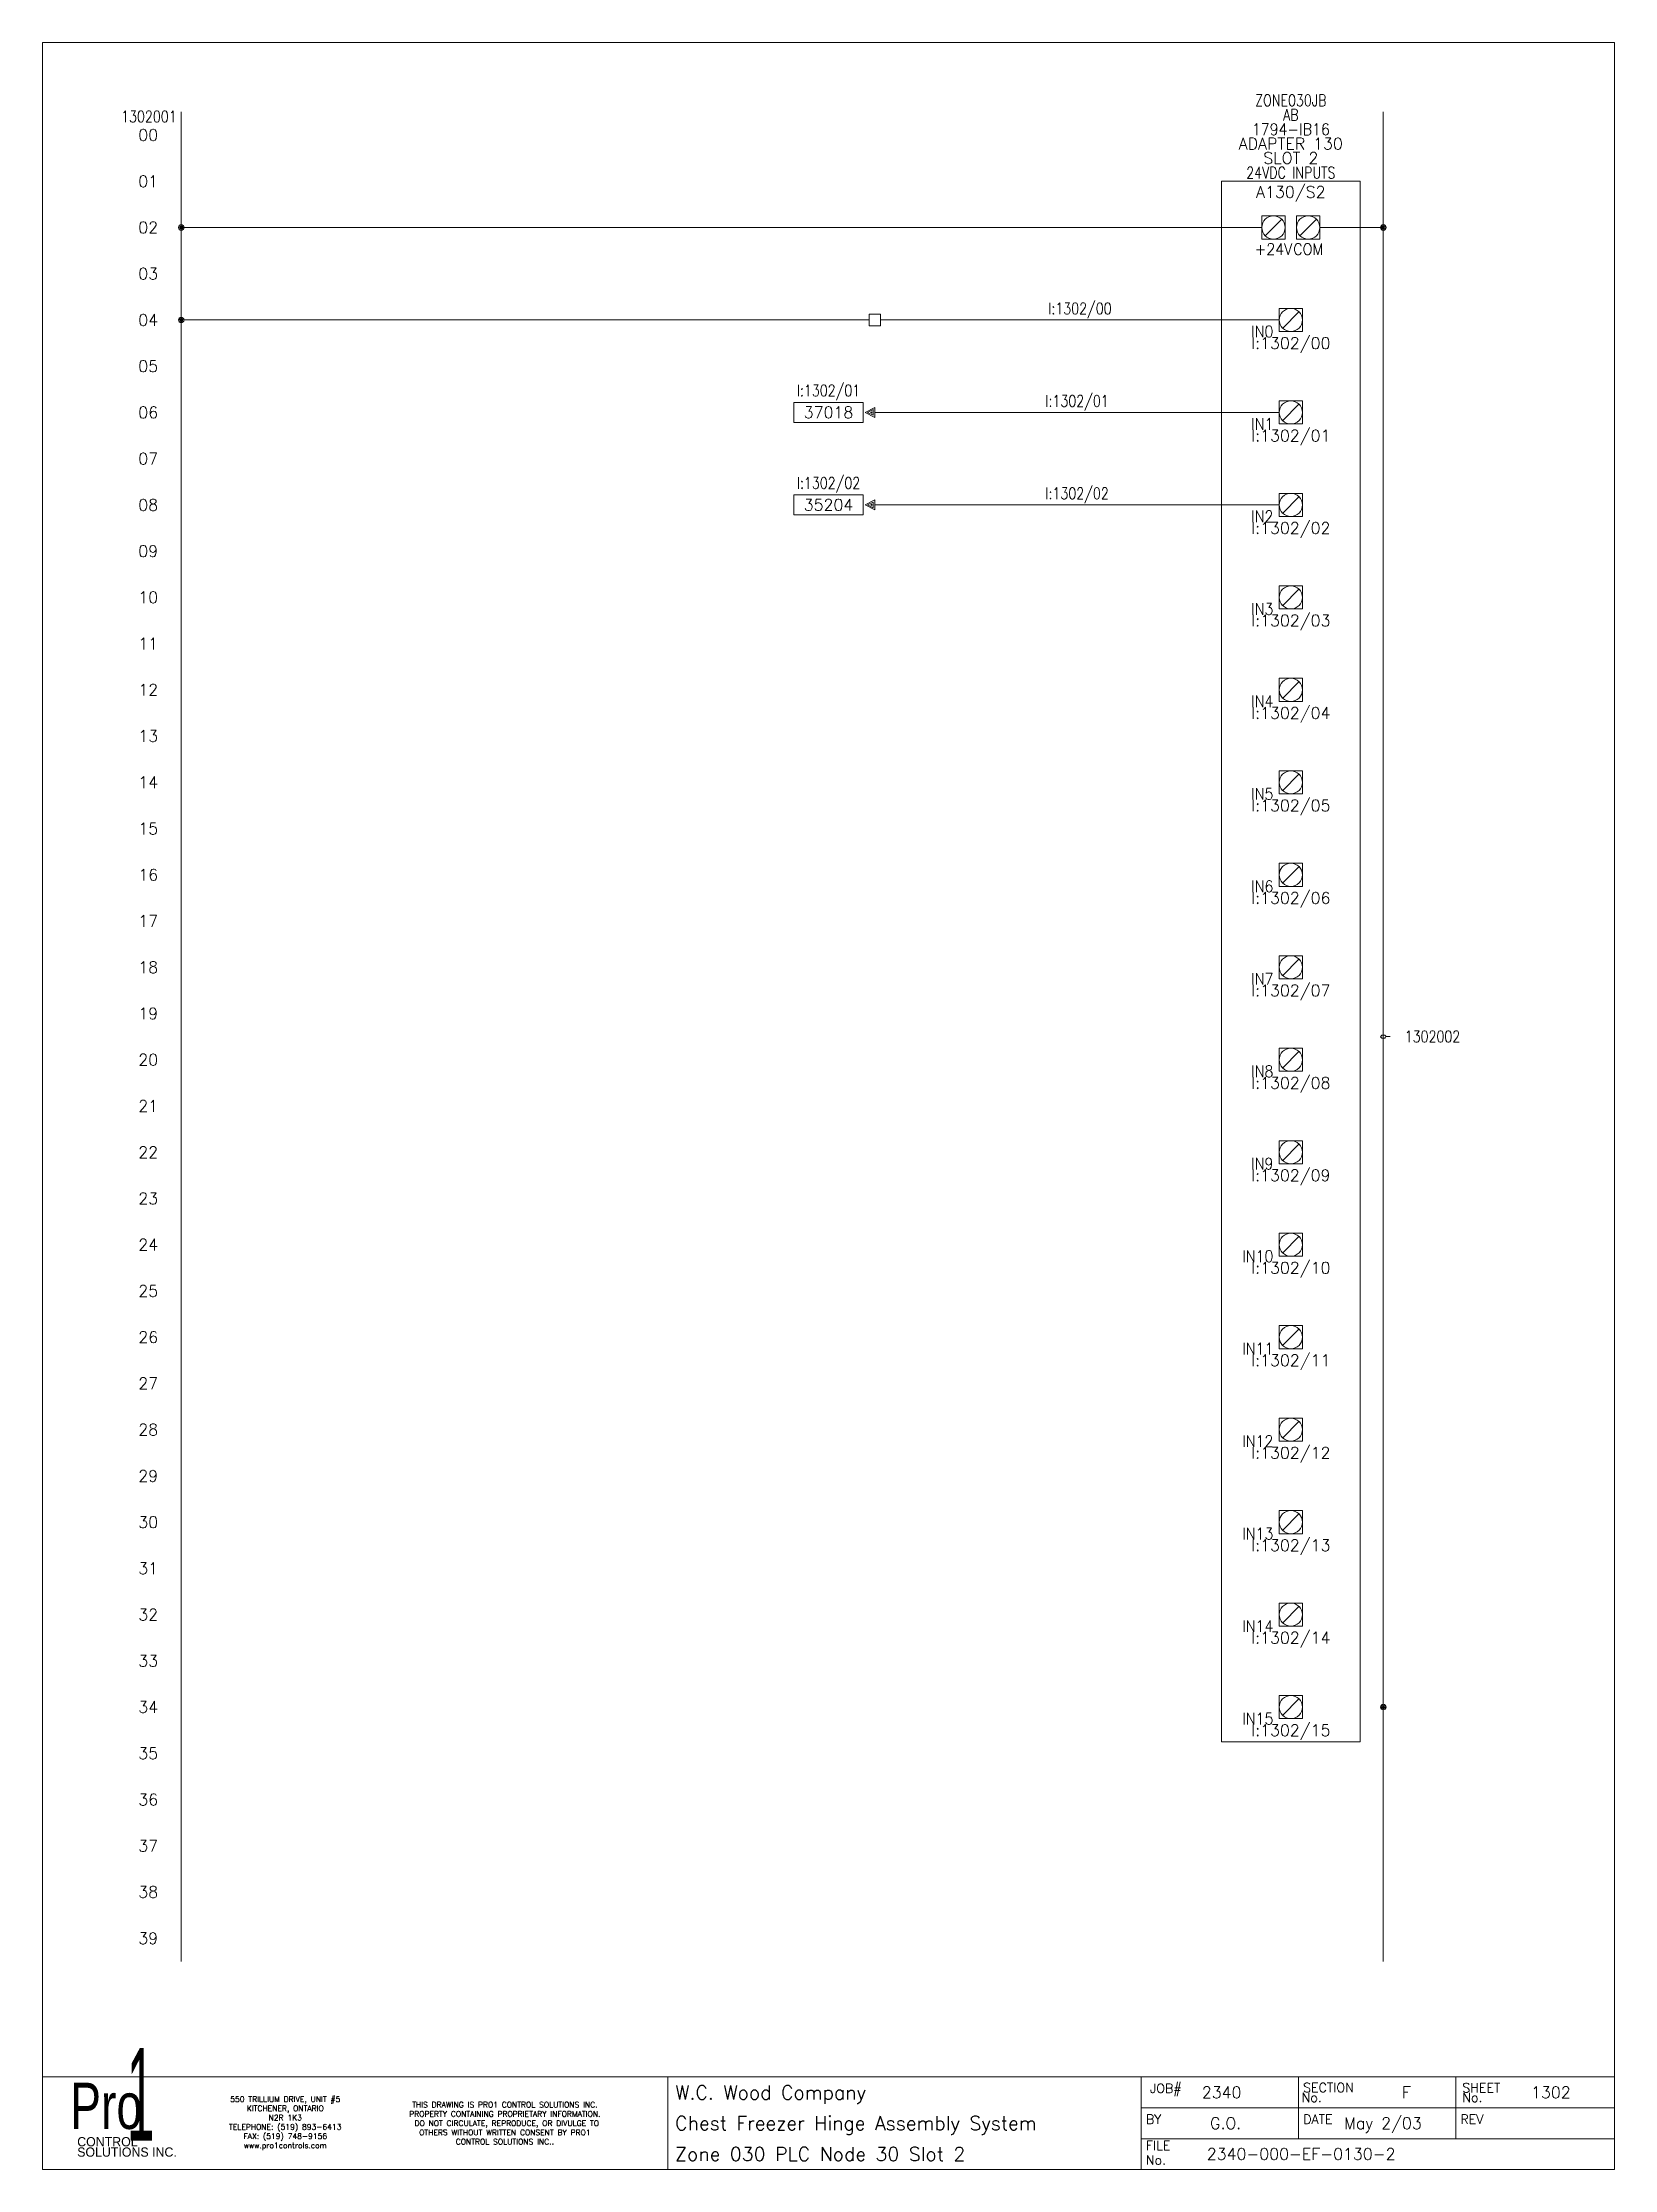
# Model space of a CAD drawing. Header units: inches. Extents: x 0 to 17, y 0 to 23.
import ezdxf
from ezdxf.enums import TextEntityAlignment as Align

# ---------------------------------------------------------------- set-up
doc = ezdxf.new("R2010")
doc.units = ezdxf.units.IN
doc.header["$MEASUREMENT"] = 0
doc.layers.get('0').update_dxf_attribs({"lineweight": 5})
for name, color, linetype, lineweight in [('BOARDER', 5, 'Continuous', 5), ('DESC', 1, 'Continuous', 5), ('LOC', 252, 'Continuous', 5), ('MISC', 2, 'Continuous', 5), ('SYMS', 7, 'Continuous', 5), ('TAGS', 2, 'Continuous', 5), ('TERMS', 2, 'Continuous', 5), ('Title_Block_Info', 2, 'Continuous', 5), ('WIREFIXED', 3, 'Continuous', 5), ('WIRENO', 1, 'Continuous', 5), ('WIRES', 7, 'Continuous', 5), ('XREF', 1, 'Continuous', 5)]:
    doc.layers.add(name, color=color, linetype=linetype, lineweight=lineweight)
doc.styles.add('SIVAN', font='sivan.TTF', dxfattribs={"height": 1})
doc.styles.add('STACCO', font='STAC222N.TTF', dxfattribs={"height": 1})
doc.styles.get("Standard").update_dxf_attribs({"font": 'romans.shx'})
doc.styles.add('WD', font='romans.shx')

# ---------------------------------------------------------------- blocks, each defined once
blk = doc.blocks.new('TB_P')
at = {"color": 5}
blk.add_line((6.764, 0), (6.764, 1), dxfattribs=at)
at = {"color": 5, "linetype": 'Continuous'}
blk.add_line((15.283, 1), (15.283, 0.667), dxfattribs=at)
blk.add_lwpolyline([(0, 0), (17, 0), (17, 23), (0, 23)], close=True, dxfattribs=at)
at = {"layer": 'BOARDER', "linetype": 'Continuous'}
for p, q in [((0, 1), (17, 1)), ((0, 1), (0, 0)), ((11.882, 1), (11.882, 0.667)), ((11.882, 1), (11.882, 0)), ((11.882, 1), (11.882, 0)), ((11.882, 1), (11.882, 0)), ((13.583, 1), (13.583, 0.667)), ((11.882, 0.667), (17, 0.667)), ((13.583, 0.667), (13.583, 0.333)), ((15.283, 0.667), (15.283, 0.333)), ((11.882, 0.333), (17, 0.333))]:
    blk.add_line(p, q, dxfattribs=at)
at = {"color": 5, "char_height": 0.06, "attachment_point": 5, "style": 'WD'}
for s, insert, width in [('550 TRILLIUM DRIVE, UNIT #5\\PKITCHENER, ONTARIO\\PN2R 1K3\\PTELEPHONE: (519) 893-6413\\PFAX: (519) 748-9156\\Pwww.pro1controls.com', (2.625, 0.5), 1.804), ('THIS DRAWING IS PRO1 CONTROL SOLUTIONS INC. PROPERTY CONTAINING PROPRIETARY INFORMATION.  DO NOT CIRCULATE, REPRODUCE, OR DIVULGE TO OTHERS WITHOUT WRITTEN CONSENT BY PRO1 CONTROL SOLUTIONS INC..', (5, 0.5), 2.264)]:
    blk.add_mtext(s, dxfattribs=dict(at, insert=insert, width=width))
at = {"color": 2, "linetype": 'Continuous', "style": 'WD', "flags": 1}
for tag, p in [('REV1_NO', (1.734, 3.29)), ('REV1_BY', (7.303, 3.29)), ('REV1_DATE', (9.562, 3.29)), ('REV2_NO', (1.734, 3.04)), ('REV2_BY', (7.303, 3.04)), ('REV2_DATE', (9.562, 3.04)), ('REV3_NO', (1.734, 2.79)), ('REV3_BY', (7.303, 2.79)), ('REV3_DATE', (9.562, 2.79)), ('REV4_NO', (1.734, 2.54)), ('REV4_BY', (7.303, 2.54)), ('REV4_DATE', (9.562, 2.54)), ('REV5_NO', (1.734, 2.29)), ('REV5_BY', (7.303, 2.29)), ('REV5_DATE', (9.562, 2.29)), ('REV6_NO', (1.734, 2.04)), ('REV6_BY', (7.303, 2.04)), ('REV6_DATE', (9.562, 2.04)), ('REV7_NO', (1.734, 1.79)), ('REV7_BY', (7.303, 1.79)), ('REV7_DATE', (9.562, 1.79)), ('REV8_NO', (1.734, 1.54)), ('REV8_BY', (7.303, 1.54)), ('REV8_DATE', (9.562, 1.54)), ('REV9_NO', (1.734, 1.29)), ('REV9_BY', (7.303, 1.29)), ('REV9_DATE', (9.562, 1.29))]:
    blk.add_attdef(tag, text='', height=0.15, dxfattribs=at).set_placement(p, align=Align.MIDDLE_CENTER)
for tag, p in [('REV1_CHANGE', (2.292, 3.29)), ('REV2_CHANGE', (2.292, 3.04)), ('REV3_CHANGE', (2.292, 2.79)), ('REV4_CHANGE', (2.292, 2.54)), ('REV5_CHANGE', (2.292, 2.29)), ('REV6_CHANGE', (2.292, 2.04)), ('REV7_CHANGE', (2.292, 1.79)), ('REV8_CHANGE', (2.292, 1.54)), ('REV9_CHANGE', (2.292, 1.29))]:
    blk.add_attdef(tag, text='', height=0.15, dxfattribs=at).set_placement(p, align=Align.MIDDLE_LEFT)
at = {"layer": 'BOARDER', "lineweight": 0}
for s, height, style, width, p in [('1', 1, 'SIVAN', 0.4, (1.062, 0.812)), ('Pro', 0.5, 'STACCO', 0.75, (0.688, 0.688))]:
    blk.add_text(s, height=height, dxfattribs=dict(at, style=style, width=width)).set_placement(p, align=Align.MIDDLE_CENTER)
at = {"layer": 'BOARDER', "linetype": 'Continuous', "style": 'WD'}
for s, p in [('JOB#', (11.976, 0.827)), ('SECTION', (13.633, 0.835)), ('SHEET', (15.354, 0.834)), ('No.', (13.617, 0.729)), ('No.', (15.354, 0.729)), ('BY', (11.933, 0.493)), ('DATE', (13.634, 0.493)), ('REV', (15.334, 0.493)), ('FILE', (11.932, 0.21)), ('No.', (11.932, 0.052))]:
    blk.add_text(s, height=0.1, dxfattribs=at).set_placement(p)
at = {"layer": 'BOARDER', "lineweight": 0, "style": 'STACCO'}
for s, p in [('SOLUTIONS INC.', (0.375, 0.188)), ('CONTROL', (0.375, 0.3))]:
    blk.add_text(s, height=0.1, dxfattribs=at).set_placement(p, align=Align.MIDDLE_LEFT)
at = {"layer": 'Title_Block_Info', "ltscale": 0.1}
for tag, p in [('CUSTOMER', (6.842, 0.833)), ('JOB DESCRIPTION LINE', (6.842, 0.5)), ('DRAWING DESCRIPTION', (6.842, 0.167))]:
    blk.add_attdef(tag, text='', height=0.15, dxfattribs=at).set_placement(p, align=Align.MIDDLE_LEFT)
at = {"layer": 'Title_Block_Info', "ltscale": 0.1, "style": 'WD'}
for tag, p in [('JOB #', (12.752, 0.833)), ('SEC. NO.', (14.75, 0.833)), ('SHT. NO.', (16.312, 0.833)), ('NAME', (12.795, 0.5)), ('DATE', (14.496, 0.5)), ('REV', (16.194, 0.5))]:
    blk.add_attdef(tag, text='', height=0.125, dxfattribs=at).set_placement(p, align=Align.MIDDLE_CENTER)
blk.add_attdef('FILE NUMBER', text='', height=0.125, dxfattribs=at).set_placement((12.591, 0.167), align=Align.MIDDLE_LEFT)
blk = doc.blocks.new('WD_MLRH')
at = {"color": 2, "style": 'WD'}
blk.add_attdef('RUNGFIRST', text='', height=0.125, dxfattribs=at).set_placement((-0.25, 0), align=Align.MIDDLE_RIGHT)
at = {"style": 'WD', "flags": 1}
for tag, p in [('RUNGHORV', (-0.25, -0.127)), ('RUNGDIST', (-0.25, -0.2)), ('RUNGCNT', (-0.25, -0.237)), ('RUNGINC', (-0.25, -0.163)), ('WIRE-START', (-0.25, -0.356)), ('WIRE-GSUF', (-0.25, -0.396)), ('PH3SPACE', (-0.25, -0.437)), ('WIREMODE', (-0.25, -0.281)), ('WIREFMT', (-0.25, -0.321))]:
    blk.add_attdef(tag, text='', height=0.025, dxfattribs=at).set_placement(p, align=Align.RIGHT)
blk = doc.blocks.new('WD_WNV')
at = {"linetype": 'Continuous', "style": 'WD', "width": 0.8}
blk.add_attdef('WIRENO', text='', height=0.125, dxfattribs=at).set_placement((-0.05, 0), align=Align.MIDDLE_RIGHT)
blk = doc.blocks.new('WDDOT')
for radius in [0.03, 0.0187, 0.00929]:
    blk.add_circle((0, 0), radius)
blk = doc.blocks.new('PLCIO_12AFA')
at = {"layer": 'SYMS'}
for p, q in [((0.75, 0.5), (-0.75, 0.5)), ((-0.75, 0.5), (-0.75, -16.375)), ((0.75, -16.375), (0.75, 0.5)), ((-0.312, 0.125), (-0.062, 0.125)), ((-0.312, -0.125), (-0.312, 0.125)), ((-0.098, 0.089), (-0.277, -0.089)), ((-0.062, 0.125), (-0.062, -0.125)), ((0.062, 0.125), (0.312, 0.125)), ((0.062, -0.125), (0.062, 0.125)), ((0.277, 0.089), (0.098, -0.089)), ((0.312, 0.125), (0.312, -0.125)), ((-0.062, -0.125), (-0.312, -0.125)), ((0.312, -0.125), (0.062, -0.125)), ((-0.125, -0.875), (0.125, -0.875)), ((-0.125, -1.125), (-0.125, -0.875)), ((-0.125, -0.875), (0.125, -0.875)), ((-0.125, -1.125), (-0.125, -0.875)), ((0.088, -0.912), (-0.088, -1.088)), ((0.125, -0.875), (0.125, -1.125)), ((0.125, -0.875), (0.125, -1.125)), ((0.125, -1.125), (-0.125, -1.125)), ((0.125, -1.125), (-0.125, -1.125)), ((-0.125, -1.875), (0.125, -1.875)), ((-0.125, -2.125), (-0.125, -1.875)), ((-0.125, -1.875), (0.125, -1.875)), ((-0.125, -2.125), (-0.125, -1.875)), ((0.088, -1.912), (-0.088, -2.088)), ((0.125, -1.875), (0.125, -2.125)), ((0.125, -1.875), (0.125, -2.125)), ((0.125, -2.125), (-0.125, -2.125)), ((0.125, -2.125), (-0.125, -2.125)), ((-0.125, -2.875), (0.125, -2.875)), ((-0.125, -3.125), (-0.125, -2.875)), ((-0.125, -2.875), (0.125, -2.875)), ((-0.125, -3.125), (-0.125, -2.875)), ((0.088, -2.912), (-0.088, -3.088)), ((0.125, -2.875), (0.125, -3.125)), ((0.125, -2.875), (0.125, -3.125)), ((0.125, -3.125), (-0.125, -3.125)), ((0.125, -3.125), (-0.125, -3.125)), ((-0.125, -3.875), (0.125, -3.875)), ((-0.125, -4.125), (-0.125, -3.875)), ((-0.125, -3.875), (0.125, -3.875)), ((-0.125, -4.125), (-0.125, -3.875)), ((0.125, -3.875), (0.125, -4.125)), ((0.125, -3.875), (0.125, -4.125)), ((0.125, -4.125), (-0.125, -4.125)), ((0.125, -4.125), (-0.125, -4.125)), ((0.088, -3.912), (-0.088, -4.088)), ((-0.125, -4.875), (0.125, -4.875)), ((-0.125, -5.125), (-0.125, -4.875)), ((-0.125, -4.875), (0.125, -4.875)), ((-0.125, -5.125), (-0.125, -4.875)), ((0.088, -4.912), (-0.088, -5.088)), ((0.125, -4.875), (0.125, -5.125)), ((0.125, -4.875), (0.125, -5.125)), ((0.125, -5.125), (-0.125, -5.125)), ((0.125, -5.125), (-0.125, -5.125)), ((-0.125, -5.875), (0.125, -5.875)), ((-0.125, -6.125), (-0.125, -5.875)), ((-0.125, -5.875), (0.125, -5.875)), ((-0.125, -6.125), (-0.125, -5.875)), ((0.088, -5.912), (-0.088, -6.088)), ((0.125, -5.875), (0.125, -6.125)), ((0.125, -5.875), (0.125, -6.125)), ((0.125, -6.125), (-0.125, -6.125)), ((0.125, -6.125), (-0.125, -6.125)), ((-0.125, -6.875), (0.125, -6.875)), ((-0.125, -7.125), (-0.125, -6.875)), ((-0.125, -6.875), (0.125, -6.875)), ((-0.125, -7.125), (-0.125, -6.875)), ((0.125, -6.875), (0.125, -7.125)), ((0.125, -6.875), (0.125, -7.125)), ((0.125, -7.125), (-0.125, -7.125)), ((0.125, -7.125), (-0.125, -7.125)), ((0.088, -6.912), (-0.088, -7.088)), ((-0.125, -7.875), (0.125, -7.875)), ((-0.125, -8.125), (-0.125, -7.875)), ((-0.125, -7.875), (0.125, -7.875)), ((-0.125, -8.125), (-0.125, -7.875)), ((0.088, -7.912), (-0.088, -8.088)), ((0.125, -7.875), (0.125, -8.125)), ((0.125, -7.875), (0.125, -8.125)), ((0.125, -8.125), (-0.125, -8.125)), ((0.125, -8.125), (-0.125, -8.125)), ((-0.125, -8.875), (0.125, -8.875)), ((-0.125, -9.125), (-0.125, -8.875)), ((-0.125, -8.875), (0.125, -8.875)), ((-0.125, -9.125), (-0.125, -8.875)), ((0.088, -8.912), (-0.088, -9.088)), ((0.125, -8.875), (0.125, -9.125)), ((0.125, -8.875), (0.125, -9.125)), ((0.125, -9.125), (-0.125, -9.125)), ((0.125, -9.125), (-0.125, -9.125)), ((-0.125, -9.875), (0.125, -9.875)), ((-0.125, -10.125), (-0.125, -9.875)), ((-0.125, -9.875), (0.125, -9.875)), ((-0.125, -10.125), (-0.125, -9.875)), ((0.125, -9.875), (0.125, -10.125)), ((0.125, -9.875), (0.125, -10.125)), ((0.088, -9.912), (-0.088, -10.088)), ((0.125, -10.125), (-0.125, -10.125)), ((0.125, -10.125), (-0.125, -10.125)), ((-0.125, -10.875), (0.125, -10.875)), ((-0.125, -11.125), (-0.125, -10.875)), ((-0.125, -10.875), (0.125, -10.875)), ((-0.125, -11.125), (-0.125, -10.875)), ((0.088, -10.912), (-0.088, -11.088)), ((0.125, -10.875), (0.125, -11.125)), ((0.125, -10.875), (0.125, -11.125)), ((0.125, -11.125), (-0.125, -11.125)), ((0.125, -11.125), (-0.125, -11.125)), ((-0.125, -11.875), (0.125, -11.875)), ((-0.125, -12.125), (-0.125, -11.875)), ((-0.125, -11.875), (0.125, -11.875)), ((-0.125, -12.125), (-0.125, -11.875)), ((0.088, -11.912), (-0.088, -12.088)), ((0.125, -11.875), (0.125, -12.125)), ((0.125, -11.875), (0.125, -12.125)), ((0.125, -12.125), (-0.125, -12.125)), ((0.125, -12.125), (-0.125, -12.125)), ((-0.125, -12.875), (0.125, -12.875)), ((-0.125, -13.125), (-0.125, -12.875)), ((-0.125, -12.875), (0.125, -12.875)), ((-0.125, -13.125), (-0.125, -12.875)), ((0.125, -12.875), (0.125, -13.125)), ((0.125, -12.875), (0.125, -13.125)), ((0.088, -12.912), (-0.088, -13.088)), ((0.125, -13.125), (-0.125, -13.125)), ((0.125, -13.125), (-0.125, -13.125)), ((-0.125, -13.875), (0.125, -13.875)), ((-0.125, -14.125), (-0.125, -13.875)), ((-0.125, -13.875), (0.125, -13.875)), ((-0.125, -14.125), (-0.125, -13.875)), ((0.088, -13.912), (-0.088, -14.088)), ((0.125, -13.875), (0.125, -14.125)), ((0.125, -13.875), (0.125, -14.125)), ((0.125, -14.125), (-0.125, -14.125)), ((0.125, -14.125), (-0.125, -14.125)), ((-0.125, -14.875), (0.125, -14.875)), ((-0.125, -15.125), (-0.125, -14.875)), ((-0.125, -14.875), (0.125, -14.875)), ((-0.125, -15.125), (-0.125, -14.875)), ((0.088, -14.912), (-0.088, -15.088)), ((0.125, -14.875), (0.125, -15.125)), ((0.125, -14.875), (0.125, -15.125)), ((0.125, -15.125), (-0.125, -15.125)), ((0.125, -15.125), (-0.125, -15.125)), ((-0.125, -15.875), (0.125, -15.875)), ((-0.125, -16.125), (-0.125, -15.875)), ((-0.125, -15.875), (0.125, -15.875)), ((-0.125, -16.125), (-0.125, -15.875)), ((0.088, -15.912), (-0.088, -16.088)), ((0.125, -15.875), (0.125, -16.125)), ((0.125, -15.875), (0.125, -16.125)), ((0.125, -16.125), (-0.125, -16.125)), ((0.125, -16.125), (-0.125, -16.125)), ((-0.75, -16.375), (0.75, -16.375))]:
    blk.add_line(p, q, dxfattribs=at)
for centre, radius in [((-0.188, 0), 0.126), ((0.188, 0), 0.126), ((0, -1), 0.125), ((0, -2), 0.125), ((0, -3), 0.125), ((0, -4), 0.125), ((0, -5), 0.125), ((0, -6), 0.125), ((0, -7), 0.125), ((0, -8), 0.125), ((0, -9), 0.125), ((0, -10), 0.125), ((0, -11), 0.125), ((0, -12), 0.125), ((0, -13), 0.125), ((0, -14), 0.125), ((0, -15), 0.125), ((0, -16), 0.125)]:
    blk.add_circle(centre, radius, dxfattribs=at)
at = {"layer": 'SYMS', "style": 'WD'}
for tag, width, p in [('INST', 0.8, (0, 1.482)), ('LOC', 0.8, (0, 1.312)), ('MFG', 0.8, (0, 1.156)), ('CAT', 0.9, (0, 1)), ('DESC', 0.8, (0, 0.53)), ('TERM01L', 0.75, (-0.188, 0.156)), ('TERM01R', 0.75, (0.188, 0.156)), ('TERM02', 0.9, (0, -0.812)), ('TERM03', 0.9, (0, -1.812)), ('TERM04', 0.9, (0, -2.812)), ('TERM05', 0.9, (0, -3.812)), ('TERM06', 0.9, (0, -4.812)), ('TERM07', 0.9, (0, -5.812)), ('TERM08', 0.9, (0, -6.812)), ('TERM09', 0.9, (0, -7.812)), ('TERM10', 0.9, (0, -8.812)), ('TERM11', 0.9, (0, -9.812)), ('TERM12', 0.9, (0, -10.812)), ('TERM13', 0.9, (0, -11.812)), ('TERM14', 0.9, (0, -12.812)), ('TERM15', 0.9, (0, -13.812)), ('TERM16', 0.9, (0, -14.812)), ('TERM17', 0.9, (0, -15.812))]:
    blk.add_attdef(tag, text='', height=0.125, dxfattribs=dict(at, width=width)).set_placement(p, align=Align.CENTER)
for tag, p in [('LINE1', (0, 0.844)), ('LINE2', (0, 0.688)), ('TAG', (0, 0.322))]:
    blk.add_attdef(tag, text='', height=0.125, dxfattribs=at).set_placement(p, align=Align.CENTER)
at = {"layer": 'SYMS', "linetype": 'Continuous', "style": 'WD', "flags": 9}
blk.add_attdef('ASSYCODE', text='', height=0.01, dxfattribs=at).set_placement((0.23, 1.071), align=Align.CENTER)
at = {"layer": 'SYMS', "style": 'WD', "flags": 1}
for tag, p in [('X4TERM01L', (-0.312, 0)), ('X1TERM01R', (0.312, 0)), ('X4TERM02', (-0.125, -1)), ('X4TERM03', (-0.125, -2)), ('X4TERM04', (-0.125, -3)), ('X4TERM05', (-0.125, -4)), ('X4TERM06', (-0.125, -5)), ('X4TERM07', (-0.125, -6)), ('X4TERM08', (-0.125, -7)), ('X4TERM09', (-0.125, -8)), ('X4TERM10', (-0.125, -9)), ('X4TERM11', (-0.125, -10)), ('X4TERM12', (-0.125, -11)), ('X4TERM13', (-0.125, -12)), ('X4TERM14', (-0.125, -13)), ('X4TERM15', (-0.125, -14)), ('X4TERM16', (-0.125, -15)), ('X4TERM17', (-0.125, -16))]:
    blk.add_attdef(tag, p, '', height=0.01, dxfattribs=at)
at = {"layer": 'SYMS', "style": 'WD', "width": 0.9}
for tag, p in [('TERMDESC01L', (-0.188, -0.172)), ('TERMDESC01R', (0.188, -0.172))]:
    blk.add_attdef(tag, text='', height=0.125, dxfattribs=at).set_placement(p, align=Align.TOP_CENTER)
for tag, p in [('DESCA02', (1.25, -0.969)), ('DESCB02', (1.25, -1.125)), ('DESCC02', (1.25, -1.281)), ('DESCD02', (1.25, -1.438)), ('DESCE02', (1.25, -1.594)), ('DESCA03', (1.25, -1.969)), ('DESCB03', (1.25, -2.125)), ('DESCC03', (1.25, -2.281)), ('DESCD03', (1.25, -2.438)), ('DESCE03', (1.25, -2.594)), ('DESCA04', (1.25, -2.969)), ('DESCB04', (1.25, -3.125)), ('DESCC04', (1.25, -3.281)), ('DESCD04', (1.25, -3.438)), ('DESCE04', (1.25, -3.594)), ('DESCA05', (1.25, -3.969)), ('DESCB05', (1.25, -4.125)), ('DESCC05', (1.25, -4.281)), ('DESCD05', (1.25, -4.438)), ('DESCE05', (1.25, -4.594)), ('DESCA06', (1.25, -4.969)), ('DESCB06', (1.25, -5.125)), ('DESCC06', (1.25, -5.281)), ('DESCD06', (1.25, -5.438)), ('DESCE06', (1.25, -5.594)), ('DESCA07', (1.25, -5.969)), ('DESCB07', (1.25, -6.125)), ('DESCC07', (1.25, -6.281)), ('DESCD07', (1.25, -6.438)), ('DESCE07', (1.25, -6.594)), ('DESCA08', (1.25, -6.969)), ('DESCB08', (1.25, -7.125)), ('DESCC08', (1.25, -7.281)), ('DESCD08', (1.25, -7.438)), ('DESCE08', (1.25, -7.594)), ('DESCA09', (1.25, -7.969)), ('DESCB09', (1.25, -8.125)), ('DESCC09', (1.25, -8.281)), ('DESCD09', (1.25, -8.438)), ('DESCE09', (1.25, -8.594)), ('DESCA10', (1.25, -8.969)), ('DESCB10', (1.25, -9.125)), ('DESCC10', (1.25, -9.281)), ('DESCD10', (1.25, -9.438)), ('DESCE10', (1.25, -9.594)), ('DESCA11', (1.25, -9.969)), ('DESCB11', (1.25, -10.125)), ('DESCC11', (1.25, -10.281)), ('DESCD11', (1.25, -10.438)), ('DESCE11', (1.25, -10.594)), ('DESCA12', (1.25, -10.969)), ('DESCB12', (1.25, -11.125)), ('DESCC12', (1.25, -11.281)), ('DESCD12', (1.25, -11.438)), ('DESCE12', (1.25, -11.594)), ('DESCA13', (1.25, -11.969)), ('DESCB13', (1.25, -12.125)), ('DESCC13', (1.25, -12.281)), ('DESCD13', (1.25, -12.438)), ('DESCE13', (1.25, -12.594)), ('DESCA14', (1.25, -12.969)), ('DESCB14', (1.25, -13.125)), ('DESCC14', (1.25, -13.281)), ('DESCD14', (1.25, -13.438)), ('DESCE14', (1.25, -13.594)), ('DESCA15', (1.25, -13.969)), ('DESCB15', (1.25, -14.125)), ('DESCC15', (1.25, -14.281)), ('DESCD15', (1.25, -14.438)), ('DESCE15', (1.25, -14.594)), ('DESCA16', (1.25, -14.969)), ('DESCB16', (1.25, -15.125)), ('DESCC16', (1.25, -15.281)), ('DESCD16', (1.25, -15.438)), ('DESCE16', (1.25, -15.594)), ('DESCA17', (1.25, -15.969)), ('DESCB17', (1.25, -16.125)), ('DESCC17', (1.25, -16.281)), ('DESCD17', (1.25, -16.438)), ('DESCE17', (1.25, -16.594))]:
    blk.add_attdef(tag, p, '', height=0.125, dxfattribs=at)
for tag, p in [('TERMDESC02', (-0.188, -1.062)), ('TERMDESC03', (-0.188, -2.062)), ('TERMDESC04', (-0.188, -3.062)), ('TERMDESC05', (-0.188, -4.062)), ('TERMDESC06', (-0.188, -5.062)), ('TERMDESC07', (-0.188, -6.062)), ('TERMDESC08', (-0.188, -7.062)), ('TERMDESC09', (-0.188, -8.062)), ('TERMDESC10', (-0.188, -9.062)), ('TERMDESC11', (-0.188, -10.062)), ('TERMDESC12', (-0.188, -11.062)), ('TERMDESC13', (-0.188, -12.062)), ('TERMDESC14', (-0.188, -13.062)), ('TERMDESC15', (-0.188, -14.062)), ('TERMDESC16', (-0.188, -15.062)), ('TERMDESC17', (-0.188, -16.062))]:
    blk.add_attdef(tag, text='', height=0.125, dxfattribs=at).set_placement(p, align=Align.TOP_RIGHT)
at = {"layer": 'SYMS', "style": 'WD'}
for tag, p in [('TAGA02', (0, -1.188)), ('TAGA03', (0, -2.188)), ('TAGA04', (0, -3.188)), ('TAGA05', (0, -4.188)), ('TAGA06', (0, -5.188)), ('TAGA07', (0, -6.188)), ('TAGA08', (0, -7.188)), ('TAGA09', (0, -8.188)), ('TAGA10', (0, -9.188)), ('TAGA11', (0, -10.188)), ('TAGA12', (0, -11.188)), ('TAGA13', (0, -12.188)), ('TAGA14', (0, -13.188)), ('TAGA15', (0, -14.188)), ('TAGA16', (0, -15.188)), ('TAGA17', (0, -16.188))]:
    blk.add_attdef(tag, text='', height=0.125, dxfattribs=at).set_placement(p, align=Align.TOP_CENTER)
blk = doc.blocks.new('HT1001')
for p, q in [((-0.062, 0.062), (0.062, 0.062)), ((-0.062, -0.062), (-0.062, 0.062)), ((0.062, 0.062), (0.062, -0.062)), ((0.062, -0.062), (-0.062, -0.062))]:
    blk.add_line(p, q)
at = {"style": 'WD', "width": 0.7}
for tag, p in [('INST', (0.062, 0.42)), ('LOC', (0.062, 0.25))]:
    blk.add_attdef(tag, p, '', height=0.125, dxfattribs=at)
at = {"style": 'WD', "flags": 1}
for tag, p, height in [('X4TERM01', (-0.062, 0), 0.01), ('X4TERMDESC01', (-0.055, -0.023), 0.025), ('X2TERMDESC01', (-0.006, 0.029), 0.025), ('X2TERM01', (0, 0.062), 0.01), ('X1TERMDESC01', (0.039, 0.007), 0.025), ('X1TERM01', (0.062, 0), 0.01), ('X8TERM01', (0, -0.062), 0.01), ('X8TERMDESC01', (0, -0.054), 0.025)]:
    blk.add_attdef(tag, p, '', height=height, dxfattribs=at)
at = {"linetype": 'Continuous', "style": 'WD'}
for tag, p, height, width, flags in [('TERM01', (0.062, 0.094), 0.125, 0.8, 8), ('TAGSTRIP', (0.05, -0.229), 0.125, 0.9, 8), ('CAT', (0.213, -0.406), 0.109, 0.8, 1)]:
    blk.add_attdef(tag, p, '', height=height, dxfattribs=dict(at, width=width, flags=flags))
at = {"linetype": 'Continuous', "style": 'WD', "width": 0.8, "flags": 1}
blk.add_attdef('MFG', text='', height=0.109, dxfattribs=at).set_placement((0.088, -0.406), align=Align.RIGHT)
at = {"style": 'WD', "width": 0.7, "flags": 1}
blk.add_attdef('ASSYCODE', (0.062, -0.281), '', height=0.01, dxfattribs=at)
blk = doc.blocks.new('WD_WNH')
at = {"linetype": 'Continuous', "style": 'WD', "width": 0.8}
blk.add_attdef('WIRENO', text='', height=0.125, dxfattribs=at).set_placement((0, 0.0625), align=Align.CENTER)
blk = doc.blocks.new('HA2S3')
for p, q in [((-0.125, 0.109), (-0.875, 0.109)), ((-0.875, 0.109), (-0.875, -0.109)), ((-0.125, 0.109), (-0.125, -0.109)), ((0, 0.055), (-0.102, 0)), ((-0.102, 0), (0, -0.055)), ((-0.078, 0), (-0.016, 0.031)), ((-0.016, -0.031), (-0.078, 0)), ((-0.047, 0), (-0.031, 0.008)), ((-0.031, -0.008), (-0.047, 0)), ((-0.031, 0.008), (-0.031, -0.008)), ((-0.016, 0.031), (-0.016, -0.031)), ((0, -0.055), (0, 0.055)), ((-0.875, -0.109), (-0.125, -0.109))]:
    blk.add_line(p, q)
at = {"style": 'WD', "width": 0.8, "flags": 8}
for tag, p in [('DESC1', (-0.5, 0.487)), ('WIRENO', (-0.5, 0.3))]:
    blk.add_attdef(tag, text='', height=0.125, dxfattribs=at).set_placement(p, align=Align.TOP_CENTER)
at = {"style": 'WD'}
blk.add_attdef('XREF', text='', height=0.125, dxfattribs=at).set_placement((-0.5, -0.062), align=Align.CENTER)
at = {"style": 'WD', "flags": 1}
for tag, p in [('SIGCODE', (-0.099, 0.066)), ('X1TERM01', (0, 0))]:
    blk.add_attdef(tag, p, '', height=0.01, dxfattribs=at)

msp = doc.modelspace()

# ---------------------------------------------------------------- linework, layer by layer
at = {"layer": 'WIRENO'}
msp.add_lwpolyline([(14.576, 12.251), (14.531, 12.251), (14.515, 12.266), (14.484, 12.265), (14.469, 12.249), (14.485, 12.234), (14.516, 12.235), (14.524, 12.243)], dxfattribs=at)
at = {"layer": 'WIRES'}
for p, q in [((1.5, 22.25), (1.5, 2.25)), ((14.5, 22.25), (14.5, 2.25)), ((1.5, 21), (13.188, 21)), ((13.812, 21), (14.5, 21)), ((1.5, 20), (8.938, 20)), ((9.062, 20), (13.375, 20)), ((13.375, 19), (9, 19)), ((13.375, 18), (9, 18))]:
    msp.add_line(p, q, dxfattribs=at)

# ---------------------------------------------------------------- block references
ref = msp.add_blockref('TB_P', (0, 0))
ref.add_attrib('CUSTOMER', 'W.C. Wood Company', dxfattribs={"layer": 'MISC', "ltscale": 0.1, "height": 0.15}).set_placement((6.842, 0.833), align=Align.MIDDLE_LEFT)
ref.add_attrib('JOB DESCRIPTION LINE', 'Chest Freezer Hinge Assembly System', dxfattribs={"layer": 'MISC', "ltscale": 0.1, "height": 0.15}).set_placement((6.842, 0.5), align=Align.MIDDLE_LEFT)
ref.add_attrib('DRAWING DESCRIPTION', 'Zone 030 PLC Node 30 Slot 2', dxfattribs={"layer": 'MISC', "ltscale": 0.1, "height": 0.15}).set_placement((6.842, 0.167), align=Align.MIDDLE_LEFT)
ref.add_attrib('JOB #', '2340', dxfattribs={"layer": 'MISC', "ltscale": 0.1, "height": 0.125, "style": 'WD'}).set_placement((12.752, 0.833), align=Align.MIDDLE_CENTER)
ref.add_attrib('SEC. NO.', 'F', dxfattribs={"layer": 'MISC', "ltscale": 0.1, "height": 0.125, "style": 'WD'}).set_placement((14.75, 0.833), align=Align.MIDDLE_CENTER)
ref.add_attrib('SHT. NO.', '1302', dxfattribs={"layer": 'MISC', "ltscale": 0.1, "height": 0.125, "style": 'WD'}).set_placement((16.312, 0.833), align=Align.MIDDLE_CENTER)
ref.add_attrib('FILE NUMBER', '2340-000-EF-0130-2', dxfattribs={"layer": 'MISC', "ltscale": 0.1, "height": 0.125, "style": 'WD'}).set_placement((12.591, 0.167), align=Align.MIDDLE_LEFT)
ref.add_attrib('NAME', 'G.O.', dxfattribs={"layer": 'MISC', "ltscale": 0.1, "height": 0.125, "style": 'WD'}).set_placement((12.795, 0.5), align=Align.MIDDLE_CENTER)
ref.add_attrib('DATE', 'May 2/03', dxfattribs={"layer": 'MISC', "ltscale": 0.1, "height": 0.125, "style": 'WD'}).set_placement((14.496, 0.5), align=Align.MIDDLE_CENTER)
msp.add_blockref('WD_MLRH', (1.5, 22)).add_auto_attribs({'RUNGFIRST': '00'})
at = {"layer": 'SYMS'}
ref = msp.add_blockref('PLCIO_12AFA', (13.5, 21), dxfattribs=at)
ref.add_attrib('TERMDESC01L', '+24V', dxfattribs={"layer": 'TERMS', "height": 0.125, "style": 'WD', "width": 0.9}).set_placement((13.312, 20.828), align=Align.TOP_CENTER)
ref.add_attrib('TERMDESC01R', 'COM', dxfattribs={"layer": 'TERMS', "height": 0.125, "style": 'WD', "width": 0.9}).set_placement((13.688, 20.828), align=Align.TOP_CENTER)
ref.add_attrib('CAT', '1794-IB16', dxfattribs={"layer": 'MISC', "height": 0.125, "style": 'WD', "width": 0.9}).set_placement((13.5, 22), align=Align.CENTER)
ref.add_attrib('TAG', 'A130/S2', dxfattribs={"layer": 'TAGS', "height": 0.125, "style": 'WD'}).set_placement((13.5, 21.322), align=Align.CENTER)
ref.add_attrib('LINE1', 'ADAPTER 130', dxfattribs={"layer": 'MISC', "height": 0.125, "style": 'WD'}).set_placement((13.5, 21.844), align=Align.CENTER)
ref.add_attrib('DESC', '24VDC INPUTS', dxfattribs={"layer": 'DESC', "height": 0.125, "style": 'WD', "width": 0.8}).set_placement((13.5, 21.53), align=Align.CENTER)
ref.add_attrib('LINE2', 'SLOT 2', dxfattribs={"layer": 'MISC', "height": 0.125, "style": 'WD'}).set_placement((13.5, 21.688), align=Align.CENTER)
ref.add_attrib('MFG', 'AB', dxfattribs={"layer": 'MISC', "height": 0.125, "style": 'WD', "width": 0.8}).set_placement((13.5, 22.156), align=Align.CENTER)
ref.add_attrib('LOC', 'ZONE030JB', dxfattribs={"layer": 'LOC', "height": 0.125, "style": 'WD', "width": 0.8}).set_placement((13.5, 22.312), align=Align.CENTER)
ref.add_attrib('TAGA02', 'I:1302/00', dxfattribs={"layer": 'TAGS', "height": 0.125, "style": 'WD'}).set_placement((13.5, 19.812), align=Align.TOP_CENTER)
ref.add_attrib('TERMDESC02', 'IN0', dxfattribs={"layer": 'TERMS', "height": 0.125, "style": 'WD', "width": 0.9}).set_placement((13.312, 19.938), align=Align.TOP_RIGHT)
ref.add_attrib('TAGA03', 'I:1302/01', dxfattribs={"layer": 'TAGS', "height": 0.125, "style": 'WD'}).set_placement((13.5, 18.812), align=Align.TOP_CENTER)
ref.add_attrib('TERMDESC03', 'IN1', dxfattribs={"layer": 'TERMS', "height": 0.125, "style": 'WD', "width": 0.9}).set_placement((13.312, 18.938), align=Align.TOP_RIGHT)
ref.add_attrib('TAGA04', 'I:1302/02', dxfattribs={"layer": 'TAGS', "height": 0.125, "style": 'WD'}).set_placement((13.5, 17.812), align=Align.TOP_CENTER)
ref.add_attrib('TERMDESC04', 'IN2', dxfattribs={"layer": 'TERMS', "height": 0.125, "style": 'WD', "width": 0.9}).set_placement((13.312, 17.938), align=Align.TOP_RIGHT)
ref.add_attrib('TAGA05', 'I:1302/03', dxfattribs={"layer": 'TAGS', "height": 0.125, "style": 'WD'}).set_placement((13.5, 16.812), align=Align.TOP_CENTER)
ref.add_attrib('TERMDESC05', 'IN3', dxfattribs={"layer": 'TERMS', "height": 0.125, "style": 'WD', "width": 0.9}).set_placement((13.312, 16.938), align=Align.TOP_RIGHT)
ref.add_attrib('TAGA06', 'I:1302/04', dxfattribs={"layer": 'TAGS', "height": 0.125, "style": 'WD'}).set_placement((13.5, 15.812), align=Align.TOP_CENTER)
ref.add_attrib('TERMDESC06', 'IN4', dxfattribs={"layer": 'TERMS', "height": 0.125, "style": 'WD', "width": 0.9}).set_placement((13.312, 15.938), align=Align.TOP_RIGHT)
ref.add_attrib('TAGA07', 'I:1302/05', dxfattribs={"layer": 'TAGS', "height": 0.125, "style": 'WD'}).set_placement((13.5, 14.812), align=Align.TOP_CENTER)
ref.add_attrib('TERMDESC07', 'IN5', dxfattribs={"layer": 'TERMS', "height": 0.125, "style": 'WD', "width": 0.9}).set_placement((13.312, 14.938), align=Align.TOP_RIGHT)
ref.add_attrib('TAGA08', 'I:1302/06', dxfattribs={"layer": 'TAGS', "height": 0.125, "style": 'WD'}).set_placement((13.5, 13.812), align=Align.TOP_CENTER)
ref.add_attrib('TERMDESC08', 'IN6', dxfattribs={"layer": 'TERMS', "height": 0.125, "style": 'WD', "width": 0.9}).set_placement((13.312, 13.938), align=Align.TOP_RIGHT)
ref.add_attrib('TAGA09', 'I:1302/07', dxfattribs={"layer": 'TAGS', "height": 0.125, "style": 'WD'}).set_placement((13.5, 12.812), align=Align.TOP_CENTER)
ref.add_attrib('TERMDESC09', 'IN7', dxfattribs={"layer": 'TERMS', "height": 0.125, "style": 'WD', "width": 0.9}).set_placement((13.312, 12.938), align=Align.TOP_RIGHT)
ref.add_attrib('TAGA10', 'I:1302/08', dxfattribs={"layer": 'TAGS', "height": 0.125, "style": 'WD'}).set_placement((13.5, 11.812), align=Align.TOP_CENTER)
ref.add_attrib('TERMDESC10', 'IN8', dxfattribs={"layer": 'TERMS', "height": 0.125, "style": 'WD', "width": 0.9}).set_placement((13.312, 11.938), align=Align.TOP_RIGHT)
ref.add_attrib('TAGA11', 'I:1302/09', dxfattribs={"layer": 'TAGS', "height": 0.125, "style": 'WD'}).set_placement((13.5, 10.812), align=Align.TOP_CENTER)
ref.add_attrib('TERMDESC11', 'IN9', dxfattribs={"layer": 'TERMS', "height": 0.125, "style": 'WD', "width": 0.9}).set_placement((13.312, 10.938), align=Align.TOP_RIGHT)
ref.add_attrib('TAGA12', 'I:1302/10', dxfattribs={"layer": 'TAGS', "height": 0.125, "style": 'WD'}).set_placement((13.5, 9.812), align=Align.TOP_CENTER)
ref.add_attrib('TERMDESC12', 'IN10', dxfattribs={"layer": 'TERMS', "height": 0.125, "style": 'WD', "width": 0.9}).set_placement((13.312, 9.938), align=Align.TOP_RIGHT)
ref.add_attrib('TAGA13', 'I:1302/11', dxfattribs={"layer": 'TAGS', "height": 0.125, "style": 'WD'}).set_placement((13.5, 8.812), align=Align.TOP_CENTER)
ref.add_attrib('TERMDESC13', 'IN11', dxfattribs={"layer": 'TERMS', "height": 0.125, "style": 'WD', "width": 0.9}).set_placement((13.312, 8.938), align=Align.TOP_RIGHT)
ref.add_attrib('TAGA14', 'I:1302/12', dxfattribs={"layer": 'TAGS', "height": 0.125, "style": 'WD'}).set_placement((13.5, 7.812), align=Align.TOP_CENTER)
ref.add_attrib('TERMDESC14', 'IN12', dxfattribs={"layer": 'TERMS', "height": 0.125, "style": 'WD', "width": 0.9}).set_placement((13.312, 7.938), align=Align.TOP_RIGHT)
ref.add_attrib('TAGA15', 'I:1302/13', dxfattribs={"layer": 'TAGS', "height": 0.125, "style": 'WD'}).set_placement((13.5, 6.812), align=Align.TOP_CENTER)
ref.add_attrib('TERMDESC15', 'IN13', dxfattribs={"layer": 'TERMS', "height": 0.125, "style": 'WD', "width": 0.9}).set_placement((13.312, 6.938), align=Align.TOP_RIGHT)
ref.add_attrib('TAGA16', 'I:1302/14', dxfattribs={"layer": 'TAGS', "height": 0.125, "style": 'WD'}).set_placement((13.5, 5.812), align=Align.TOP_CENTER)
ref.add_attrib('TERMDESC16', 'IN14', dxfattribs={"layer": 'TERMS', "height": 0.125, "style": 'WD', "width": 0.9}).set_placement((13.312, 5.938), align=Align.TOP_RIGHT)
ref.add_attrib('TAGA17', 'I:1302/15', dxfattribs={"layer": 'TAGS', "height": 0.125, "style": 'WD'}).set_placement((13.5, 4.812), align=Align.TOP_CENTER)
ref.add_attrib('TERMDESC17', 'IN15', dxfattribs={"layer": 'TERMS', "height": 0.125, "style": 'WD', "width": 0.9}).set_placement((13.312, 4.938), align=Align.TOP_RIGHT)
for name, p in [('WDDOT', (1.5, 21)), ('WDDOT', (14.5, 21)), ('WDDOT', (1.5, 20)), ('HT1001', (9, 20)), ('WDDOT', (14.5, 5))]:
    msp.add_blockref(name, p, dxfattribs=at)
ref = msp.add_blockref('HA2S3', (9, 19), dxfattribs=at)
ref.add_attrib('XREF', '37018', dxfattribs={"layer": 'XREF', "height": 0.125, "style": 'WD'}).set_placement((8.5, 18.938), align=Align.CENTER)
ref.add_attrib('WIRENO', 'I:1302/01', dxfattribs={"layer": 'WIRENO', "height": 0.125, "style": 'WD', "width": 0.8, "flags": 8}).set_placement((8.5, 19.3), align=Align.TOP_CENTER)
ref = msp.add_blockref('HA2S3', (9, 18), dxfattribs=at)
ref.add_attrib('XREF', '35204', dxfattribs={"layer": 'XREF', "height": 0.125, "style": 'WD'}).set_placement((8.5, 17.938), align=Align.CENTER)
ref.add_attrib('WIRENO', 'I:1302/02', dxfattribs={"layer": 'WIRENO', "height": 0.125, "style": 'WD', "width": 0.8, "flags": 8}).set_placement((8.5, 18.3), align=Align.TOP_CENTER)
at = {"layer": 'WIREFIXED'}
ref = msp.add_blockref('WD_WNH', (11.219, 20), dxfattribs=at)
ref.add_attrib('WIRENOF', 'I:1302/00', dxfattribs={"linetype": 'Continuous', "height": 0.125, "style": 'WD', "width": 0.8}).set_placement((11.219, 20.062), align=Align.CENTER)
ref = msp.add_blockref('WD_WNH', (11.188, 19), dxfattribs=at)
ref.add_attrib('WIRENOF', 'I:1302/01', dxfattribs={"linetype": 'Continuous', "height": 0.125, "style": 'WD', "width": 0.8}).set_placement((11.188, 19.062), align=Align.CENTER)
ref = msp.add_blockref('WD_WNH', (11.188, 18), dxfattribs=at)
ref.add_attrib('WIRENOF', 'I:1302/02', dxfattribs={"linetype": 'Continuous', "height": 0.125, "style": 'WD', "width": 0.8}).set_placement((11.188, 18.062), align=Align.CENTER)
at = {"layer": 'WIRENO'}
ref = msp.add_blockref('WD_WNV', (1.5, 22.2), dxfattribs=at)
ref.add_attrib('WIRENO', '1302001', dxfattribs={"linetype": 'Continuous', "height": 0.125, "style": 'WD', "width": 0.8}).set_placement((1.45, 22.2), align=Align.MIDDLE_RIGHT)
ref = msp.add_blockref('WD_WNV', (14.5, 12.25), dxfattribs=at)
ref.add_attrib('WIRENO', '1302002', dxfattribs={"linetype": 'Continuous', "height": 0.125, "style": 'WD', "width": 0.8}).set_placement((15.332, 12.252), align=Align.MIDDLE_RIGHT)

# ---------------------------------------------------------------- texts
at = {"color": 2, "style": 'WD'}
for s, p in [('01', (1.25, 21.5)), ('02', (1.25, 21)), ('03', (1.25, 20.5)), ('04', (1.25, 20)), ('05', (1.25, 19.5)), ('06', (1.25, 19)), ('07', (1.25, 18.5)), ('08', (1.25, 18)), ('09', (1.25, 17.5)), ('10', (1.25, 17)), ('11', (1.25, 16.5)), ('12', (1.25, 16)), ('13', (1.25, 15.5)), ('14', (1.25, 15)), ('15', (1.25, 14.5)), ('16', (1.25, 14)), ('17', (1.25, 13.5)), ('18', (1.25, 13)), ('19', (1.25, 12.5)), ('20', (1.25, 12)), ('21', (1.25, 11.5)), ('22', (1.25, 11)), ('23', (1.25, 10.5)), ('24', (1.25, 10)), ('25', (1.25, 9.5)), ('26', (1.25, 9)), ('27', (1.25, 8.5)), ('28', (1.25, 8)), ('29', (1.25, 7.5)), ('30', (1.25, 7)), ('31', (1.25, 6.5)), ('32', (1.25, 6)), ('33', (1.25, 5.5)), ('34', (1.25, 5)), ('35', (1.25, 4.5)), ('36', (1.25, 4)), ('37', (1.25, 3.5)), ('38', (1.25, 3)), ('39', (1.25, 2.5))]:
    msp.add_text(s, height=0.125, dxfattribs=at).set_placement(p, align=Align.MIDDLE_RIGHT)

doc.saveas('drawing.dxf')
